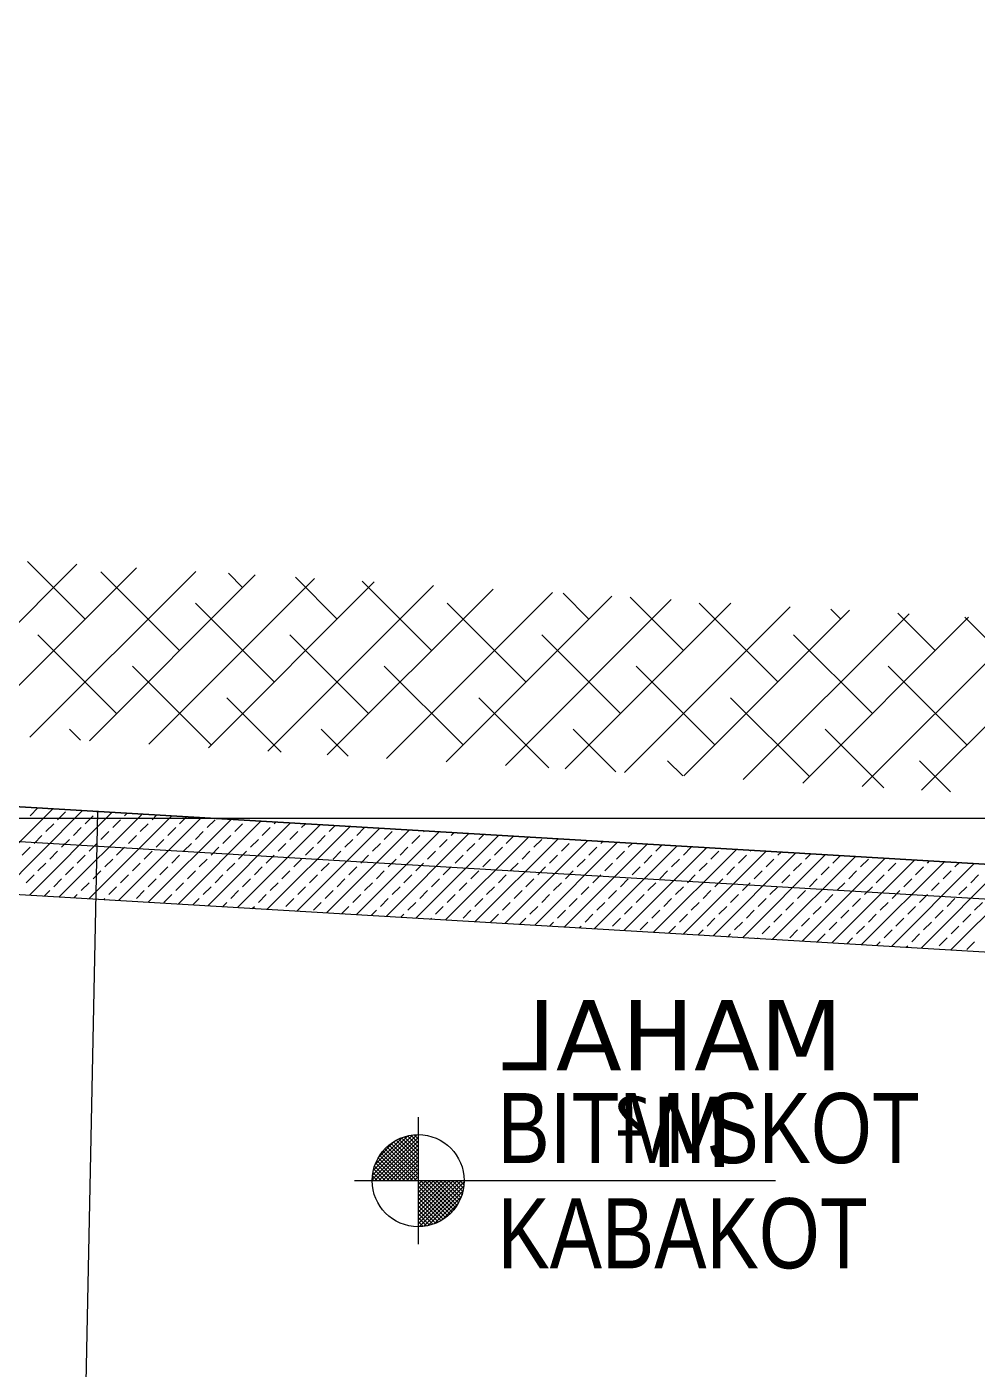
# Model space of a CAD drawing. Header units: millimetres. Extents: x 43168.9 to 43194.6, y -25545.1 to -25543.4.
# Drawn here: x 43169.8538 to 43169.908, y -25543.8713 to -25543.7948 of the extents above; entities that cross this region are included whole.
import ezdxf
from ezdxf.enums import TextEntityAlignment as Align

# ---------------------------------------------------------------- set-up
doc = ezdxf.new("R2010")
doc.units = ezdxf.units.MM
doc.header["$LTSCALE"] = 200
doc.linetypes.add('DASHDOT', pattern=[1, 0.5, -0.25, 0, -0.25])
doc.linetypes.add('DASHDOT2', pattern=[0.5, 0.25, -0.125, 0, -0.125])
for name, color, linetype in [('aks_sgh', 5, 'DASHDOT2'), ('kolon-b.a_sgh', 6, 'Continuous'), ('tarama-betonarme_sgh', 223, 'Continuous'), ('tarama-zemin_sgh', 197, 'Continuous'), ('yapi-yaklasma_sgh', 41, 'DASHDOT')]:
    doc.layers.add(name, color=color, linetype=linetype)
doc.styles.add('text1', font='VERDANA.TTF')
doc.styles.add('text2', font='arial.ttf')

msp = doc.modelspace()

# ---------------------------------------------------------------- linework, layer by layer
at = {"color": 0}
for p, q in [((43169.876119, -25543.856943), (43169.876119, -25543.864193)), ((43169.872494, -25543.860568), (43169.896494, -25543.860568))]:
    msp.add_line(p, q, dxfattribs=at)
for p, q in [((43169.8735, -25543.860493), (43169.876047, -25543.857946)), ((43169.873518, -25543.86025), (43169.875803, -25543.857965)), ((43169.873572, -25543.859971), (43169.875535, -25543.858008)), ((43169.87365, -25543.860568), (43169.876119, -25543.858098)), ((43169.873664, -25543.859655), (43169.875216, -25543.858104)), ((43169.873868, -25543.859226), (43169.874777, -25543.858318)), ((43169.873874, -25543.860568), (43169.876119, -25543.858323)), ((43169.876119, -25543.85998), (43169.874584, -25543.858445)), ((43169.876119, -25543.859756), (43169.874719, -25543.858356)), ((43169.876119, -25543.859531), (43169.874855, -25543.858268)), ((43169.876119, -25543.859307), (43169.87501, -25543.858197)), ((43169.876119, -25543.859082), (43169.875164, -25543.858127)), ((43169.876119, -25543.858858), (43169.87533, -25543.858069)), ((43169.876119, -25543.858633), (43169.875503, -25543.858018)), ((43169.876119, -25543.858409), (43169.875693, -25543.857983)), ((43169.876119, -25543.858184), (43169.875889, -25543.857954)), ((43169.876119, -25543.85796), (43169.876103, -25543.857943)), ((43169.875359, -25543.860568), (43169.873926, -25543.859134)), ((43169.875584, -25543.860568), (43169.874017, -25543.859001)), ((43169.874099, -25543.860568), (43169.876119, -25543.858547)), ((43169.875808, -25543.860568), (43169.874119, -25543.858879)), ((43169.876033, -25543.860568), (43169.874221, -25543.858756)), ((43169.874323, -25543.860568), (43169.876119, -25543.858772)), ((43169.876119, -25543.860429), (43169.874338, -25543.858648)), ((43169.876119, -25543.860205), (43169.874456, -25543.858542)), ((43169.874548, -25543.860568), (43169.876119, -25543.858996)), ((43169.874772, -25543.860568), (43169.876119, -25543.859221)), ((43169.874237, -25543.860568), (43169.873586, -25543.859917)), ((43169.874461, -25543.860568), (43169.873629, -25543.859736)), ((43169.874686, -25543.860568), (43169.873697, -25543.859579)), ((43169.87491, -25543.860568), (43169.873765, -25543.859422)), ((43169.875135, -25543.860568), (43169.87384, -25543.859273)), ((43169.874997, -25543.860568), (43169.876119, -25543.859445)), ((43169.875221, -25543.860568), (43169.876119, -25543.85967)), ((43169.875446, -25543.860568), (43169.876119, -25543.859894)), ((43169.873563, -25543.860568), (43169.873499, -25543.860503)), ((43169.873788, -25543.860568), (43169.873515, -25543.860295)), ((43169.874012, -25543.860568), (43169.873542, -25543.860097)), ((43169.87567, -25543.860568), (43169.876119, -25543.860119)), ((43169.875895, -25543.860568), (43169.876119, -25543.860343)), ((43169.876119, -25543.860792), (43169.876344, -25543.860568)), ((43169.876119, -25543.861017), (43169.876568, -25543.860568)), ((43169.876119, -25543.861241), (43169.876793, -25543.860568)), ((43169.876119, -25543.861466), (43169.877017, -25543.860568)), ((43169.876119, -25543.86169), (43169.877242, -25543.860568)), ((43169.876119, -25543.861915), (43169.877466, -25543.860568)), ((43169.876119, -25543.862139), (43169.877691, -25543.860568)), ((43169.876119, -25543.862364), (43169.877915, -25543.860568)), ((43169.876119, -25543.862588), (43169.87814, -25543.860568)), ((43169.876119, -25543.862813), (43169.878364, -25543.860568)), ((43169.876119, -25543.863037), (43169.878589, -25543.860568)), ((43169.877931, -25543.862466), (43169.876119, -25543.860654)), ((43169.876194, -25543.863187), (43169.878741, -25543.86064)), ((43169.878039, -25543.862349), (43169.876257, -25543.860568)), ((43169.878145, -25543.862231), (43169.876482, -25543.860568)), ((43169.878242, -25543.862103), (43169.876706, -25543.860568)), ((43169.878331, -25543.861968), (43169.876931, -25543.860568)), ((43169.878419, -25543.861831), (43169.877155, -25543.860568)), ((43169.878489, -25543.861677), (43169.87738, -25543.860568)), ((43169.87856, -25543.861523), (43169.877604, -25543.860568)), ((43169.878618, -25543.861357), (43169.877829, -25543.860568)), ((43169.878669, -25543.861183), (43169.878053, -25543.860568)), ((43169.878704, -25543.860994), (43169.878278, -25543.860568)), ((43169.878733, -25543.860798), (43169.878502, -25543.860568)), ((43169.878743, -25543.860584), (43169.878727, -25543.860568)), ((43169.877808, -25543.862568), (43169.876119, -25543.860878)), ((43169.877685, -25543.862669), (43169.876119, -25543.861103)), ((43169.877553, -25543.862761), (43169.876119, -25543.861328)), ((43169.876437, -25543.863168), (43169.878722, -25543.860884)), ((43169.876716, -25543.863114), (43169.878678, -25543.861152)), ((43169.877032, -25543.863022), (43169.878583, -25543.861471)), ((43169.877414, -25543.862847), (43169.876119, -25543.861552)), ((43169.877265, -25543.862922), (43169.876119, -25543.861777)), ((43169.877108, -25543.86299), (43169.876119, -25543.862001)), ((43169.876951, -25543.863057), (43169.876119, -25543.862226)), ((43169.87746, -25543.862818), (43169.878369, -25543.86191)), ((43169.87677, -25543.863101), (43169.876119, -25543.86245)), ((43169.876589, -25543.863145), (43169.876119, -25543.862675)), ((43169.876392, -25543.863172), (43169.876119, -25543.862899)), ((43169.876183, -25543.863188), (43169.876119, -25543.863124))]:
    msp.add_line(p, q)
msp.add_circle((43169.876119, -25543.860568), 0.002625, dxfattribs=at)
at = {"layer": 'aks_sgh'}
for p, q in [((43169.983879, -25543.848995), (43169.640761, -25543.828626)), ((43169.99088, -25543.839919), (43169.014878, -25543.839919))]:
    msp.add_line(p, q, dxfattribs=at)
at = {"layer": 'kolon-b.a_sgh'}
for p, q in [((43169.985879, -25543.84711), (43169.640879, -25543.82663)), ((43169.645879, -25543.831935), (43169.980879, -25543.851822))]:
    msp.add_line(p, q, dxfattribs=at)
at = {"layer": 'tarama-betonarme_sgh'}
for p, q in [((43169.853981, -25543.839759), (43169.85443, -25543.83931)), ((43169.850553, -25543.844085), (43169.855281, -25543.839357)), ((43169.852248, -25543.844186), (43169.856976, -25543.839458)), ((43169.853944, -25543.844287), (43169.858672, -25543.839559)), ((43169.855553, -25543.839984), (43169.856002, -25543.839535)), ((43169.855639, -25543.844387), (43169.860367, -25543.839659)), ((43169.857124, -25543.840208), (43169.857573, -25543.839759)), ((43169.857335, -25543.844488), (43169.862063, -25543.83976)), ((43169.857798, -25543.839535), (43169.857824, -25543.839508)), ((43169.858696, -25543.840433), (43169.859145, -25543.839984)), ((43169.85903, -25543.844589), (43169.863758, -25543.83986)), ((43169.859369, -25543.839759), (43169.85952, -25543.839609)), ((43169.860725, -25543.844689), (43169.865453, -25543.839961)), ((43169.860941, -25543.839984), (43169.861215, -25543.83971)), ((43169.862421, -25543.84479), (43169.867149, -25543.840062)), ((43169.862512, -25543.840208), (43169.86291, -25543.83981)), ((43169.864084, -25543.840433), (43169.864533, -25543.839984)), ((43169.854879, -25543.840657), (43169.855328, -25543.840208)), ((43169.856451, -25543.840882), (43169.8569, -25543.840433)), ((43169.858022, -25543.841106), (43169.858471, -25543.840657)), ((43169.860267, -25543.840657), (43169.860716, -25543.840208)), ((43169.861839, -25543.840882), (43169.862288, -25543.840433)), ((43169.863411, -25543.841106), (43169.86386, -25543.840657)), ((43169.864116, -25543.844891), (43169.868844, -25543.840162)), ((43169.865656, -25543.840657), (43169.866105, -25543.840208)), ((43169.865812, -25543.844991), (43169.87054, -25543.840263)), ((43169.867227, -25543.840882), (43169.867676, -25543.840433)), ((43169.867507, -25543.845092), (43169.872235, -25543.840364)), ((43169.867901, -25543.840208), (43169.867997, -25543.840112)), ((43169.868799, -25543.841106), (43169.869248, -25543.840657)), ((43169.869202, -25543.845192), (43169.873931, -25543.840464)), ((43169.869472, -25543.840433), (43169.869692, -25543.840213)), ((43169.870898, -25543.845293), (43169.875626, -25543.840565)), ((43169.871044, -25543.840657), (43169.871387, -25543.840313)), ((43169.872593, -25543.845394), (43169.877321, -25543.840666)), ((43169.872615, -25543.840882), (43169.873064, -25543.840433)), ((43169.874187, -25543.841106), (43169.874636, -25543.840657)), ((43169.874289, -25543.845494), (43169.879017, -25543.840766)), ((43169.875984, -25543.845595), (43169.880712, -25543.840867)), ((43169.876432, -25543.840657), (43169.876474, -25543.840615)), ((43169.878003, -25543.840882), (43169.878169, -25543.840716)), ((43169.879575, -25543.841106), (43169.879864, -25543.840817)), ((43169.853532, -25543.842004), (43169.853981, -25543.841555)), ((43169.854206, -25543.841331), (43169.854655, -25543.840882)), ((43169.855777, -25543.841555), (43169.856226, -25543.841106)), ((43169.857349, -25543.84178), (43169.857798, -25543.841331)), ((43169.85892, -25543.842004), (43169.859369, -25543.841555)), ((43169.859594, -25543.841331), (43169.860043, -25543.840882)), ((43169.861165, -25543.841555), (43169.861614, -25543.841106)), ((43169.862737, -25543.84178), (43169.863186, -25543.841331)), ((43169.864309, -25543.842004), (43169.864758, -25543.841555)), ((43169.864982, -25543.841331), (43169.865431, -25543.840882)), ((43169.866554, -25543.841555), (43169.867003, -25543.841106)), ((43169.868125, -25543.84178), (43169.868574, -25543.841331)), ((43169.869697, -25543.842004), (43169.870146, -25543.841555)), ((43169.87037, -25543.841331), (43169.870819, -25543.840882)), ((43169.871942, -25543.841555), (43169.872391, -25543.841106)), ((43169.873513, -25543.84178), (43169.873962, -25543.841331)), ((43169.875085, -25543.842004), (43169.875534, -25543.841555)), ((43169.875758, -25543.841331), (43169.876207, -25543.840882)), ((43169.87733, -25543.841555), (43169.877779, -25543.841106)), ((43169.877679, -25543.845696), (43169.882408, -25543.840968)), ((43169.878901, -25543.84178), (43169.87935, -25543.841331)), ((43169.879375, -25543.845796), (43169.884103, -25543.841068)), ((43169.880473, -25543.842004), (43169.880922, -25543.841555)), ((43169.88107, -25543.845897), (43169.885798, -25543.841169)), ((43169.881147, -25543.841331), (43169.88156, -25543.840917)), ((43169.882718, -25543.841555), (43169.883167, -25543.841106)), ((43169.882766, -25543.845998), (43169.887494, -25543.84127)), ((43169.88429, -25543.84178), (43169.884739, -25543.841331)), ((43169.884461, -25543.846098), (43169.889189, -25543.84137)), ((43169.885861, -25543.842004), (43169.88631, -25543.841555)), ((43169.886156, -25543.846199), (43169.890885, -25543.841471)), ((43169.886535, -25543.841331), (43169.886646, -25543.841219)), ((43169.887852, -25543.8463), (43169.89258, -25543.841571)), ((43169.888106, -25543.841555), (43169.888341, -25543.84132)), ((43169.889678, -25543.84178), (43169.890037, -25543.841421)), ((43169.891249, -25543.842004), (43169.891698, -25543.841555)), ((43169.855104, -25543.842229), (43169.855553, -25543.84178)), ((43169.856675, -25543.842453), (43169.857124, -25543.842004)), ((43169.858247, -25543.842678), (43169.858696, -25543.842229)), ((43169.860492, -25543.842229), (43169.860941, -25543.84178)), ((43169.862063, -25543.842453), (43169.862512, -25543.842004)), ((43169.863635, -25543.842678), (43169.864084, -25543.842229)), ((43169.86588, -25543.842229), (43169.866329, -25543.84178)), ((43169.867452, -25543.842453), (43169.867901, -25543.842004)), ((43169.869023, -25543.842678), (43169.869472, -25543.842229)), ((43169.871268, -25543.842229), (43169.871717, -25543.84178)), ((43169.87284, -25543.842453), (43169.873289, -25543.842004)), ((43169.874411, -25543.842678), (43169.87486, -25543.842229)), ((43169.876656, -25543.842229), (43169.877105, -25543.84178)), ((43169.878228, -25543.842453), (43169.878677, -25543.842004)), ((43169.879799, -25543.842678), (43169.880248, -25543.842229)), ((43169.882045, -25543.842229), (43169.882494, -25543.84178)), ((43169.883616, -25543.842453), (43169.884065, -25543.842004)), ((43169.885188, -25543.842678), (43169.885637, -25543.842229)), ((43169.887433, -25543.842229), (43169.887882, -25543.84178)), ((43169.889004, -25543.842453), (43169.889453, -25543.842004)), ((43169.889547, -25543.8464), (43169.894275, -25543.841672)), ((43169.890576, -25543.842678), (43169.891025, -25543.842229)), ((43169.891243, -25543.846501), (43169.895971, -25543.841773)), ((43169.892821, -25543.842229), (43169.89327, -25543.84178)), ((43169.892938, -25543.846602), (43169.897666, -25543.841873)), ((43169.894392, -25543.842453), (43169.894841, -25543.842004)), ((43169.894633, -25543.846702), (43169.899362, -25543.841974)), ((43169.895066, -25543.84178), (43169.895123, -25543.841722)), ((43169.895964, -25543.842678), (43169.896413, -25543.842229)), ((43169.896329, -25543.846803), (43169.901057, -25543.842075)), ((43169.896637, -25543.842004), (43169.896818, -25543.841823)), ((43169.898024, -25543.846903), (43169.902752, -25543.842175)), ((43169.898209, -25543.842229), (43169.898514, -25543.841924)), ((43169.89972, -25543.847004), (43169.904448, -25543.842276)), ((43169.899781, -25543.842453), (43169.900209, -25543.842024)), ((43169.901352, -25543.842678), (43169.901801, -25543.842229)), ((43169.901415, -25543.847105), (43169.906143, -25543.842377)), ((43169.903597, -25543.842229), (43169.9036, -25543.842226)), ((43169.905169, -25543.842453), (43169.905296, -25543.842326)), ((43169.853757, -25543.843576), (43169.854206, -25543.843127)), ((43169.85443, -25543.842902), (43169.854879, -25543.842453)), ((43169.856002, -25543.843127), (43169.856451, -25543.842678)), ((43169.857573, -25543.843351), (43169.858022, -25543.842902)), ((43169.859145, -25543.843576), (43169.859594, -25543.843127)), ((43169.859818, -25543.842902), (43169.860267, -25543.842453)), ((43169.86139, -25543.843127), (43169.861839, -25543.842678)), ((43169.862961, -25543.843351), (43169.863411, -25543.842902)), ((43169.864533, -25543.843576), (43169.864982, -25543.843127)), ((43169.865207, -25543.842902), (43169.865656, -25543.842453)), ((43169.866778, -25543.843127), (43169.867227, -25543.842678)), ((43169.86835, -25543.843351), (43169.868799, -25543.842902)), ((43169.869921, -25543.843576), (43169.87037, -25543.843127)), ((43169.870595, -25543.842902), (43169.871044, -25543.842453)), ((43169.872166, -25543.843127), (43169.872615, -25543.842678)), ((43169.873738, -25543.843351), (43169.874187, -25543.842902)), ((43169.875309, -25543.843576), (43169.875758, -25543.843127)), ((43169.875983, -25543.842902), (43169.876432, -25543.842453)), ((43169.877554, -25543.843127), (43169.878003, -25543.842678)), ((43169.879126, -25543.843351), (43169.879575, -25543.842902)), ((43169.880698, -25543.843576), (43169.881147, -25543.843127)), ((43169.881371, -25543.842902), (43169.88182, -25543.842453)), ((43169.882943, -25543.843127), (43169.883392, -25543.842678)), ((43169.884514, -25543.843351), (43169.884963, -25543.842902)), ((43169.886086, -25543.843576), (43169.886535, -25543.843127)), ((43169.886759, -25543.842902), (43169.887208, -25543.842453)), ((43169.888331, -25543.843127), (43169.88878, -25543.842678)), ((43169.889902, -25543.843351), (43169.890351, -25543.842902)), ((43169.891474, -25543.843576), (43169.891923, -25543.843127)), ((43169.892147, -25543.842902), (43169.892596, -25543.842453)), ((43169.893719, -25543.843127), (43169.894168, -25543.842678)), ((43169.89529, -25543.843351), (43169.895739, -25543.842902)), ((43169.896862, -25543.843576), (43169.897311, -25543.843127)), ((43169.897535, -25543.842902), (43169.897984, -25543.842453)), ((43169.899107, -25543.843127), (43169.899556, -25543.842678)), ((43169.900679, -25543.843351), (43169.901128, -25543.842902)), ((43169.90225, -25543.843576), (43169.902699, -25543.843127)), ((43169.902924, -25543.842902), (43169.903373, -25543.842453)), ((43169.90311, -25543.847205), (43169.907839, -25543.842477)), ((43169.904495, -25543.843127), (43169.904944, -25543.842678)), ((43169.904806, -25543.847306), (43169.909534, -25543.842578)), ((43169.906067, -25543.843351), (43169.906516, -25543.842902)), ((43169.906501, -25543.847407), (43169.911229, -25543.842679)), ((43169.90674, -25543.842678), (43169.906991, -25543.842427)), ((43169.907638, -25543.843576), (43169.908087, -25543.843127)), ((43169.855328, -25543.8438), (43169.855777, -25543.843351)), ((43169.8569, -25543.844025), (43169.857349, -25543.843576)), ((43169.858471, -25543.844249), (43169.85892, -25543.8438)), ((43169.860716, -25543.8438), (43169.861165, -25543.843351)), ((43169.862288, -25543.844025), (43169.862737, -25543.843576)), ((43169.86386, -25543.844249), (43169.864309, -25543.8438)), ((43169.866105, -25543.8438), (43169.866554, -25543.843351)), ((43169.867676, -25543.844025), (43169.868125, -25543.843576)), ((43169.869248, -25543.844249), (43169.869697, -25543.8438)), ((43169.871493, -25543.8438), (43169.871942, -25543.843351)), ((43169.873064, -25543.844025), (43169.873513, -25543.843576)), ((43169.874636, -25543.844249), (43169.875085, -25543.8438)), ((43169.876881, -25543.8438), (43169.87733, -25543.843351)), ((43169.878452, -25543.844025), (43169.878901, -25543.843576)), ((43169.880024, -25543.844249), (43169.880473, -25543.8438)), ((43169.882269, -25543.8438), (43169.882718, -25543.843351)), ((43169.883841, -25543.844025), (43169.88429, -25543.843576)), ((43169.885412, -25543.844249), (43169.885861, -25543.8438)), ((43169.887657, -25543.8438), (43169.888106, -25543.843351)), ((43169.889229, -25543.844025), (43169.889678, -25543.843576)), ((43169.8908, -25543.844249), (43169.891249, -25543.8438)), ((43169.893045, -25543.8438), (43169.893494, -25543.843351)), ((43169.894617, -25543.844025), (43169.895066, -25543.843576)), ((43169.896188, -25543.844249), (43169.896637, -25543.8438)), ((43169.898434, -25543.8438), (43169.898883, -25543.843351)), ((43169.900005, -25543.844025), (43169.900454, -25543.843576)), ((43169.901577, -25543.844249), (43169.902026, -25543.8438)), ((43169.903822, -25543.8438), (43169.904271, -25543.843351)), ((43169.905393, -25543.844025), (43169.905842, -25543.843576)), ((43169.906965, -25543.844249), (43169.907414, -25543.8438)), ((43169.854791, -25543.844337), (43169.855104, -25543.844025)), ((43169.856487, -25543.844438), (43169.856675, -25543.844249)), ((43169.858182, -25543.844538), (43169.858247, -25543.844474)), ((43169.860043, -25543.844474), (43169.860492, -25543.844025)), ((43169.861614, -25543.844698), (43169.862063, -25543.844249)), ((43169.863268, -25543.84484), (43169.863635, -25543.844474)), ((43169.864964, -25543.844941), (43169.865207, -25543.844698)), ((43169.865431, -25543.844474), (43169.86588, -25543.844025)), ((43169.867003, -25543.844698), (43169.867452, -25543.844249)), ((43169.868574, -25543.844923), (43169.869023, -25543.844474)), ((43169.870146, -25543.845147), (43169.870595, -25543.844698)), ((43169.870819, -25543.844474), (43169.871268, -25543.844025)), ((43169.872391, -25543.844698), (43169.87284, -25543.844249)), ((43169.873962, -25543.844923), (43169.874411, -25543.844474)), ((43169.875534, -25543.845147), (43169.875983, -25543.844698)), ((43169.876207, -25543.844474), (43169.876656, -25543.844025)), ((43169.877779, -25543.844698), (43169.878228, -25543.844249)), ((43169.87935, -25543.844923), (43169.879799, -25543.844474)), ((43169.880922, -25543.845147), (43169.881371, -25543.844698)), ((43169.881596, -25543.844474), (43169.882045, -25543.844025)), ((43169.883167, -25543.844698), (43169.883616, -25543.844249)), ((43169.884739, -25543.844923), (43169.885188, -25543.844474)), ((43169.88631, -25543.845147), (43169.886759, -25543.844698)), ((43169.886984, -25543.844474), (43169.887433, -25543.844025)), ((43169.888555, -25543.844698), (43169.889004, -25543.844249)), ((43169.890127, -25543.844923), (43169.890576, -25543.844474)), ((43169.891698, -25543.845147), (43169.892147, -25543.844698)), ((43169.892372, -25543.844474), (43169.892821, -25543.844025)), ((43169.893943, -25543.844698), (43169.894392, -25543.844249)), ((43169.895515, -25543.844923), (43169.895964, -25543.844474)), ((43169.897086, -25543.845147), (43169.897535, -25543.844698)), ((43169.89776, -25543.844474), (43169.898209, -25543.844025)), ((43169.899332, -25543.844698), (43169.899781, -25543.844249)), ((43169.900903, -25543.844923), (43169.901352, -25543.844474)), ((43169.902475, -25543.845147), (43169.902924, -25543.844698)), ((43169.903148, -25543.844474), (43169.903597, -25543.844025)), ((43169.90472, -25543.844698), (43169.905169, -25543.844249)), ((43169.906291, -25543.844923), (43169.90674, -25543.844474)), ((43169.907863, -25543.845147), (43169.908312, -25543.844698)), ((43169.866659, -25543.845042), (43169.866778, -25543.844923)), ((43169.871745, -25543.845343), (43169.872166, -25543.844923)), ((43169.873441, -25543.845444), (43169.873738, -25543.845147)), ((43169.875136, -25543.845545), (43169.875309, -25543.845372)), ((43169.877105, -25543.845372), (43169.877554, -25543.844923)), ((43169.878677, -25543.845596), (43169.879126, -25543.845147)), ((43169.880248, -25543.845821), (43169.880698, -25543.845372)), ((43169.882494, -25543.845372), (43169.882943, -25543.844923)), ((43169.884065, -25543.845596), (43169.884514, -25543.845147)), ((43169.885637, -25543.845821), (43169.886086, -25543.845372)), ((43169.887882, -25543.845372), (43169.888331, -25543.844923)), ((43169.889453, -25543.845596), (43169.889902, -25543.845147)), ((43169.891025, -25543.845821), (43169.891474, -25543.845372)), ((43169.89327, -25543.845372), (43169.893719, -25543.844923)), ((43169.894841, -25543.845596), (43169.89529, -25543.845147)), ((43169.896413, -25543.845821), (43169.896862, -25543.845372)), ((43169.898658, -25543.845372), (43169.899107, -25543.844923)), ((43169.90023, -25543.845596), (43169.900679, -25543.845147)), ((43169.901801, -25543.845821), (43169.90225, -25543.845372)), ((43169.904046, -25543.845372), (43169.904495, -25543.844923)), ((43169.905618, -25543.845596), (43169.906067, -25543.845147)), ((43169.907189, -25543.845821), (43169.907638, -25543.845372)), ((43169.876832, -25543.845645), (43169.876881, -25543.845596)), ((43169.881918, -25543.845947), (43169.882269, -25543.845596)), ((43169.883613, -25543.846048), (43169.883841, -25543.845821)), ((43169.885309, -25543.846149), (43169.885412, -25543.846045)), ((43169.887208, -25543.846045), (43169.887657, -25543.845596)), ((43169.88878, -25543.84627), (43169.889229, -25543.845821)), ((43169.890395, -25543.846451), (43169.8908, -25543.846045)), ((43169.892596, -25543.846045), (43169.893045, -25543.845596)), ((43169.894168, -25543.84627), (43169.894617, -25543.845821)), ((43169.895739, -25543.846494), (43169.896188, -25543.846045)), ((43169.897984, -25543.846045), (43169.898434, -25543.845596)), ((43169.899556, -25543.84627), (43169.900005, -25543.845821)), ((43169.901128, -25543.846494), (43169.901577, -25543.846045)), ((43169.903373, -25543.846045), (43169.903822, -25543.845596)), ((43169.904944, -25543.84627), (43169.905393, -25543.845821)), ((43169.906516, -25543.846494), (43169.906965, -25543.846045)), ((43169.89209, -25543.846551), (43169.892372, -25543.84627)), ((43169.893786, -25543.846652), (43169.893943, -25543.846494)), ((43169.895481, -25543.846753), (43169.895515, -25543.846719)), ((43169.897311, -25543.846719), (43169.89776, -25543.84627)), ((43169.898883, -25543.846943), (43169.899332, -25543.846494)), ((43169.900567, -25543.847054), (43169.900903, -25543.846719)), ((43169.902263, -25543.847155), (43169.902475, -25543.846943)), ((43169.902699, -25543.846719), (43169.903148, -25543.84627)), ((43169.904271, -25543.846943), (43169.90472, -25543.846494)), ((43169.905842, -25543.847168), (43169.906291, -25543.846719)), ((43169.907414, -25543.847392), (43169.907863, -25543.846943)), ((43169.903958, -25543.847256), (43169.904046, -25543.847168))]:
    msp.add_line(p, q, dxfattribs=at)
at = {"layer": 'tarama-zemin_sgh'}
for p, q in [((43169.847196, -25543.83487), (43169.856652, -25543.825414)), ((43169.857124, -25543.828534), (43169.853838, -25543.825247)), ((43169.850587, -25543.835072), (43169.860043, -25543.825615)), ((43169.853977, -25543.835273), (43169.863434, -25543.825817)), ((43169.857368, -25543.835474), (43169.866824, -25543.826018)), ((43169.862512, -25543.83033), (43169.858022, -25543.82584)), ((43169.860759, -25543.835675), (43169.870215, -25543.826219)), ((43169.866105, -25543.826738), (43169.865294, -25543.825927)), ((43169.871493, -25543.828534), (43169.869113, -25543.826154)), ((43169.86415, -25543.835877), (43169.873606, -25543.82642)), ((43169.867541, -25543.836078), (43169.876997, -25543.826622)), ((43169.870931, -25543.836279), (43169.880388, -25543.826823)), ((43169.876881, -25543.83033), (43169.872932, -25543.82638)), ((43169.874322, -25543.836481), (43169.883778, -25543.827024)), ((43169.885861, -25543.828534), (43169.884388, -25543.827061)), ((43169.867901, -25543.832126), (43169.863411, -25543.827636)), ((43169.877713, -25543.836682), (43169.887169, -25543.827226)), ((43169.882269, -25543.832126), (43169.877779, -25543.827636)), ((43169.881104, -25543.836883), (43169.89056, -25543.827427)), ((43169.884495, -25543.837084), (43169.893951, -25543.827628)), ((43169.887885, -25543.837286), (43169.897342, -25543.82783)), ((43169.891249, -25543.83033), (43169.888207, -25543.827287)), ((43169.896637, -25543.832126), (43169.892147, -25543.827636)), ((43169.891276, -25543.837487), (43169.900732, -25543.828031)), ((43169.894667, -25543.837688), (43169.904123, -25543.828232)), ((43169.898058, -25543.83789), (43169.907514, -25543.828433)), ((43169.90023, -25543.828534), (43169.899663, -25543.827967)), ((43169.905618, -25543.83033), (43169.903482, -25543.828194)), ((43169.911006, -25543.832126), (43169.907301, -25543.828421)), ((43169.901449, -25543.838091), (43169.910905, -25543.828635)), ((43169.904839, -25543.838292), (43169.914296, -25543.828836)), ((43169.85892, -25543.833922), (43169.85443, -25543.829432)), ((43169.873289, -25543.833922), (43169.868799, -25543.829432)), ((43169.887657, -25543.833922), (43169.883167, -25543.829432)), ((43169.902026, -25543.833922), (43169.897535, -25543.829432)), ((43169.864309, -25543.835718), (43169.859818, -25543.831228)), ((43169.878677, -25543.835718), (43169.874187, -25543.831228)), ((43169.893045, -25543.835718), (43169.888555, -25543.831228)), ((43169.907414, -25543.835718), (43169.902924, -25543.831228)), ((43169.868306, -25543.836123), (43169.865207, -25543.833024)), ((43169.883581, -25543.83703), (43169.879575, -25543.833024)), ((43169.898434, -25543.837514), (43169.893943, -25543.833024)), ((43169.85685, -25543.835443), (43169.856226, -25543.83482)), ((43169.872125, -25543.83635), (43169.870595, -25543.83482)), ((43169.8874, -25543.837257), (43169.884963, -25543.83482)), ((43169.902675, -25543.838164), (43169.899332, -25543.83482)), ((43169.891219, -25543.837484), (43169.890351, -25543.836616)), ((43169.906494, -25543.83839), (43169.90472, -25543.836616))]:
    msp.add_line(p, q, dxfattribs=at)
at = {"layer": 'yapi-yaklasma_sgh'}
for p, q in [((43169.104, -25543.794758), (43169.917772, -25543.843067)), ((43169.857832, -25543.839509), (43169.852572, -25544.097198))]:
    msp.add_line(p, q, dxfattribs=at)

# ---------------------------------------------------------------- texts
at = {"color": 7, "style": 'text1', "text_generation_flag": 4}
for tag, text, p in [('MAHAL', '', (43169.890631, -25543.852268)), ('M²', 'm²', (43169.890631, -25543.857748))]:
    msp.add_attdef(tag, text=text, height=0.004, rotation=180, dxfattribs=at).set_placement(p, align=Align.MIDDLE)
at = {"color": 0, "style": 'text2', "width": 0.8}
for tag, p, s in [('BITMISKOT', (43169.880644, -25543.859568), '+0,10'), ('KABAKOT', (43169.880644, -25543.865568), '±0,00')]:
    msp.add_attdef(tag, p, s, height=0.004, dxfattribs=at)

doc.saveas('drawing.dxf')
